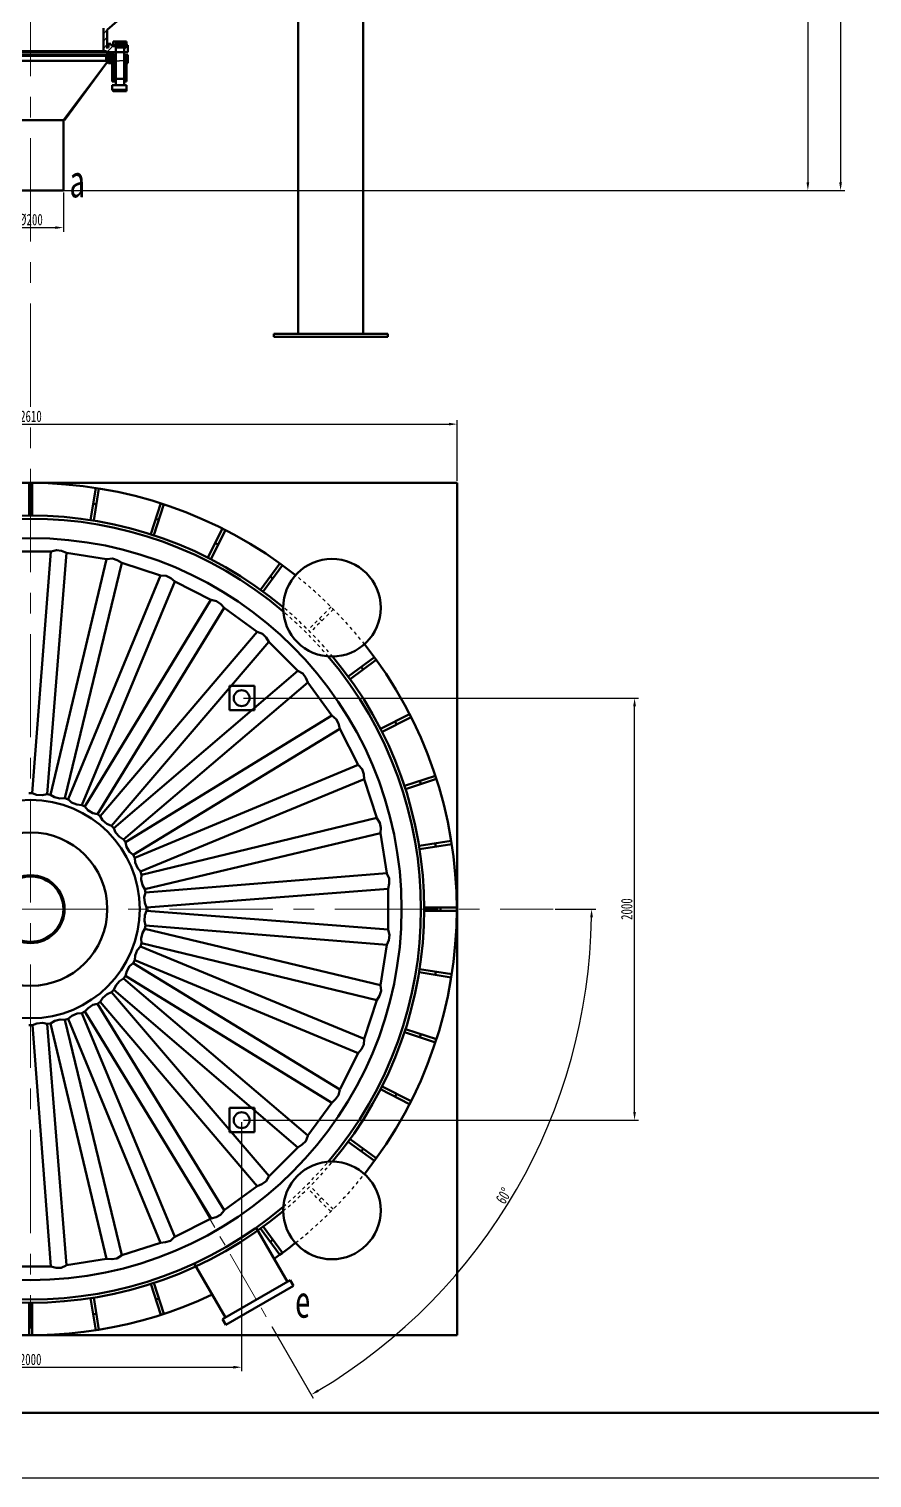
# Model space of a CAD drawing. Header units: millimetres. Extents: x 12088 to 13969, y -4291 to -3102.
# Drawn here: x 12354.8 to 12613.9, y -4291.4 to -3846 of the extents above; entities that cross this region are included whole.
import ezdxf

# ---------------------------------------------------------------- set-up
doc = ezdxf.new("R2010")
doc.units = ezdxf.units.MM
doc.header["$PDMODE"] = 35
doc.linetypes.add('CENTER', pattern=[50.8, 31.75, -6.35, 6.35, -6.35])
doc.linetypes.add('虚线', pattern=[2, 1, -1])
for name, color, linetype, lineweight in [('点划线', 7, 'CENTER', 13), ('粗实线', 7, 'Continuous', 50), ('虚线', 7, '虚线', 25)]:
    doc.layers.add(name, color=color, linetype=linetype, lineweight=lineweight)
doc.layers.add('细实线', color=7, linetype='Continuous')
doc.styles.add('仿宋', font='simfang.ttf', dxfattribs={"width": 0.7, "height": 3.5})
doc.dimstyles.new('仿宋', dxfattribs={"dimtxt": 2.5, "dimasz": 2.5, "dimexe": 1.25, "dimexo": 0.625, "dimtad": 1, "dimtxsty": '仿宋', "dimcen": 2.5, "dimadec": 0, "dimazin": 0, "dimtfac": 1, "dimtmove": 0, "dimatfit": 3, "dimfxl": 1, "dimlwd": 25, "dimlwe": 25, "dimarcsym": 0})

# ---------------------------------------------------------------- blocks, each defined once
blk = doc.blocks.new('*D12')
at = {"layer": 'Defpoints', "color": 0, "ltscale": 0.1}
for p in [(12345.22, -3895.6), (12365.34, -3895.6), (12365.34, -3907.01)]:
    blk.add_point(p, dxfattribs=at)
at = {"layer": '细实线', "color": 0, "lineweight": 25, "ltscale": 0.1}
for p, q in [((12345.22, -3896.22), (12345.22, -3908.26)), ((12365.34, -3896.22), (12365.34, -3908.26)), ((12347.72, -3907.01), (12362.84, -3907.01))]:
    blk.add_line(p, q, dxfattribs=at)
at = {"layer": '细实线', "color": 0, "ltscale": 0.1}
for points in [[(12347.72, -3906.6), (12347.72, -3907.43), (12345.22, -3907.01)], [(12362.84, -3906.6), (12362.84, -3907.43), (12365.34, -3907.01)]]:
    blk.add_solid(points, dxfattribs=at)
at = {"layer": '细实线', "color": 0, "ltscale": 0.1, "insert": (12355.28, -3904.62), "char_height": 3.5, "attachment_point": 5, "style": '仿宋'}
blk.add_mtext('{\\Ftxt|c134;%%C}200', dxfattribs=at)
blk = doc.blocks.new('*D13')
at = {"layer": 'Defpoints', "color": 0, "ltscale": 0.1}
for p in [(12355.28, -3241.8), (12355.28, -3895.6), (12604.29, -3895.6)]:
    blk.add_point(p, dxfattribs=at)
at = {"layer": '细实线', "color": 0, "lineweight": 25, "ltscale": 0.1}
for p, q in [((12355.91, -3241.8), (12605.54, -3241.8)), ((12604.29, -3244.3), (12604.29, -3893.1)), ((12355.91, -3895.6), (12605.54, -3895.6))]:
    blk.add_line(p, q, dxfattribs=at)
at = {"layer": '细实线', "color": 0, "ltscale": 0.1}
for points in [[(12603.87, -3244.3), (12604.7, -3244.3), (12604.29, -3241.8)], [(12603.87, -3893.1), (12604.7, -3893.1), (12604.29, -3895.6)]]:
    blk.add_solid(points, dxfattribs=at)
at = {"layer": '细实线', "color": 0, "ltscale": 0.1, "insert": (12601.89, -3568.7), "char_height": 3.5, "attachment_point": 5, "rotation": 90, "style": '仿宋'}
blk.add_mtext('6538', dxfattribs=at)
blk = doc.blocks.new('*D15')
at = {"layer": 'Defpoints', "color": 0, "ltscale": 0.1}
for p in [(12476.48, -3744.3), (12355.28, -3895.6), (12594.22, -3895.6)]:
    blk.add_point(p, dxfattribs=at)
at = {"layer": '细实线', "color": 0, "lineweight": 25, "ltscale": 0.1}
for p, q in [((12477.11, -3744.3), (12595.47, -3744.3)), ((12594.22, -3746.8), (12594.22, -3893.1)), ((12355.91, -3895.6), (12595.47, -3895.6))]:
    blk.add_line(p, q, dxfattribs=at)
at = {"layer": '细实线', "color": 0, "ltscale": 0.1}
for points in [[(12593.81, -3746.8), (12594.64, -3746.8), (12594.22, -3744.3)], [(12593.81, -3893.1), (12594.64, -3893.1), (12594.22, -3895.6)]]:
    blk.add_solid(points, dxfattribs=at)
at = {"layer": '细实线', "color": 0, "ltscale": 0.1, "insert": (12591.83, -3828.15), "char_height": 3.5, "attachment_point": 5, "rotation": 90, "style": '仿宋'}
blk.add_mtext('1349', dxfattribs=at)
blk = doc.blocks.new('*D16')
at = {"layer": 'Defpoints', "color": 0, "ltscale": 0.1}
for p in [(12194.81, -4116.49), (12515.93, -4116.49), (12517.34, -4175.44), (12403.92, -4200.59), (12429.14, -4244.25)]:
    blk.add_point(p, dxfattribs=at)
at = {"layer": '细实线', "color": 0, "lineweight": 25, "ltscale": 0.1}
for p, q in [((12516.56, -4116.49), (12528.99, -4116.49)), ((12429.45, -4244.8), (12442.18, -4266.85))]:
    blk.add_line(p, q, dxfattribs=at)
blk.add_arc((12355.37, -4116.49), 172.36, 300.831, 359.169, dxfattribs=at)
at = {"layer": '细实线', "color": 0, "ltscale": 0.1}
for points in [[(12527.3, -4118.99), (12528.14, -4118.99), (12527.74, -4116.49)], [(12443.92, -4264.86), (12443.5, -4264.14), (12441.56, -4265.76)]]:
    blk.add_solid(points, dxfattribs=at)
at = {"layer": '细实线', "color": 0, "ltscale": 0.1, "insert": (12500.71, -4204.62), "char_height": 3.5, "attachment_point": 5, "rotation": 58.7681, "style": '仿宋'}
blk.add_mtext('60°', dxfattribs=at)
blk = doc.blocks.new('*D17')
at = {"layer": 'Defpoints', "color": 0, "ltscale": 0.1}
for p in [(12290.42, -4181.35), (12420.14, -4181.35), (12420.14, -4257.31)]:
    blk.add_point(p, dxfattribs=at)
at = {"layer": '细实线', "color": 0, "lineweight": 25, "ltscale": 0.1}
for p, q in [((12290.42, -4181.98), (12290.42, -4258.56)), ((12420.14, -4181.98), (12420.14, -4258.56)), ((12292.92, -4257.31), (12417.64, -4257.31))]:
    blk.add_line(p, q, dxfattribs=at)
at = {"layer": '细实线', "color": 0, "ltscale": 0.1}
for points in [[(12292.92, -4256.9), (12292.92, -4257.73), (12290.42, -4257.31)], [(12417.64, -4256.9), (12417.64, -4257.73), (12420.14, -4257.31)]]:
    blk.add_solid(points, dxfattribs=at)
at = {"layer": '细实线', "color": 0, "ltscale": 0.1, "insert": (12355.28, -4254.92), "char_height": 3.5, "attachment_point": 5, "style": '仿宋'}
blk.add_mtext('2000', dxfattribs=at)
blk = doc.blocks.new('*D18')
at = {"layer": 'Defpoints', "color": 0, "ltscale": 0.1}
for p in [(12420.14, -4051.63), (12540.95, -4051.63), (12420.14, -4181.35)]:
    blk.add_point(p, dxfattribs=at)
at = {"layer": '细实线', "color": 0, "lineweight": 25, "ltscale": 0.1}
for p, q in [((12420.77, -4051.63), (12542.2, -4051.63)), ((12540.95, -4178.85), (12540.95, -4054.13)), ((12420.77, -4181.35), (12542.2, -4181.35))]:
    blk.add_line(p, q, dxfattribs=at)
at = {"layer": '细实线', "color": 0, "ltscale": 0.1}
for points in [[(12540.53, -4054.13), (12541.36, -4054.13), (12540.95, -4051.63)], [(12540.53, -4178.85), (12541.36, -4178.85), (12540.95, -4181.35)]]:
    blk.add_solid(points, dxfattribs=at)
at = {"layer": '细实线', "color": 0, "ltscale": 0.1, "insert": (12538.55, -4116.49), "char_height": 3.5, "attachment_point": 5, "rotation": 90, "style": '仿宋'}
blk.add_mtext('2000', dxfattribs=at)
blk = doc.blocks.new('*D35')
at = {"layer": 'Defpoints', "color": 0, "ltscale": 0.1}
for p in [(12486.37, -3967.42), (12224.38, -3985.5), (12486.37, -3985.5)]:
    blk.add_point(p, dxfattribs=at)
at = {"layer": '粗实线', "color": 0, "lineweight": 25, "ltscale": 0.1}
for p, q in [((12224.38, -3984.87), (12224.38, -3966.17)), ((12226.88, -3967.42), (12483.87, -3967.42)), ((12486.37, -3984.87), (12486.37, -3966.17))]:
    blk.add_line(p, q, dxfattribs=at)
at = {"layer": '粗实线', "color": 0, "ltscale": 0.1}
for points in [[(12226.88, -3967), (12226.88, -3967.83), (12224.38, -3967.42)], [(12483.87, -3967), (12483.87, -3967.83), (12486.37, -3967.42)]]:
    blk.add_solid(points, dxfattribs=at)
at = {"layer": '粗实线', "color": 0, "ltscale": 0.1, "insert": (12355.37, -3965.02), "char_height": 3.5, "attachment_point": 5, "style": '仿宋'}
blk.add_mtext('2610', dxfattribs=at)

msp = doc.modelspace()

# ---------------------------------------------------------------- hatches: boundary and pattern name
at = {"layer": '细实线'}
h = msp.add_hatch(dxfattribs=at)
h.set_pattern_fill('ANSI31', color=256, scale=0.5, style=0)
h.paths.add_polyline_path([(12328.83, -3850.894), (12328.458, -3850.894), (12328.458, -3853.129), (12328.83, -3853.129)], flags=17)
h.paths.add_polyline_path([(12326.968, -3850.894), (12326.223, -3850.894), (12325.85, -3850.894), (12325.85, -3853.129), (12326.968, -3853.129)], flags=16)
h.paths.add_polyline_path([(12469.326, -3766.238), (12469.326, -3766.135), (12467.905, -3766.135, -0.0091168), (12467.09, -3767.164), (12467.09, -3769.011, 0.0239477)])
h.paths.add_polyline_path([(12469.326, -3764.135, -0.0170395), (12467.905, -3766.135), (12469.326, -3766.135)])
h.paths.add_polyline_path([(12476.48, -3744.304), (12476.48, -3740.862), (12475.78, -3740.455), (12475.28, -3740.454), (12475.28, -3744.304, -0.1468953), (12469.326, -3764.135), (12469.326, -3766.135), (12469.326, -3766.238, 0.158972)])
h.paths.add_polyline_path([(12388.221, -3836.463), (12385.923, -3838.463), (12387.751, -3838.463), (12388.221, -3838.054)])
h.paths.add_polyline_path([(12463.702, -3772.365, 0.0320775), (12467.09, -3769.011), (12467.09, -3767.164, -0.0416798), (12462.914, -3771.46), (12388.221, -3836.463), (12388.221, -3838.054)])
h.paths.add_polyline_path([(12385.165, -3850.894), (12384.793, -3850.894), (12384.793, -3851.266), (12384.048, -3851.266), (12384.048, -3851.639), (12384.048, -3853.129), (12385.165, -3853.129)], flags=17)
h.paths.add_polyline_path([(12381.44, -3851.639), (12381.44, -3851.266), (12381.068, -3851.266), (12380.695, -3851.266), (12380.695, -3850.894), (12380.322, -3850.894), (12379.95, -3850.894), (12379.95, -3850.521), (12379.205, -3850.521), (12379.205, -3851.639), (12378.832, -3851.639), (12378.832, -3846.225), (12387.751, -3838.463), (12385.923, -3838.463), (12377.632, -3845.678), (12377.632, -3852.756), (12378.46, -3852.756), (12378.832, -3853.129), (12381.44, -3853.129)])
h.paths.add_polyline_path([(12235.311, -3745.784), (12234.098, -3745.459, 0.2088564), (12246.859, -3772.365), (12322.34, -3838.054), (12322.34, -3836.463), (12247.647, -3771.46, -0.0508159), (12242.655, -3766.135), (12241.235, -3766.135), (12241.235, -3764.135, -0.1364066)], flags=0)
h.paths.add_polyline_path([(12247.647, -3771.46, -0.0508159), (12242.655, -3766.135), (12241.235, -3766.135), (12241.235, -3764.135, -0.1364066), (12235.311, -3745.784), (12234.098, -3745.459, 0.2088564), (12246.859, -3772.365), (12322.34, -3838.054), (12322.34, -3836.463)], flags=17)
h.paths.add_polyline_path([(12247.647, -3771.46, -0.0508159), (12242.655, -3766.135), (12241.16, -3766.135, 0.0569281), (12246.859, -3772.365), (12322.34, -3838.054), (12322.34, -3836.463)], flags=0)
h.paths.add_polyline_path([(12241.235, -3764.135), (12241.235, -3766.135), (12242.655, -3766.135, -0.0170395)], flags=0)
h.paths.add_polyline_path([(12235.311, -3745.784), (12234.098, -3745.459, 0.2088564), (12246.859, -3772.365), (12322.34, -3838.054), (12322.34, -3836.463), (12247.647, -3771.46, -0.0508159), (12242.655, -3766.135), (12241.235, -3766.135), (12241.235, -3764.135, -0.1364066)], flags=17)
h.paths.add_polyline_path([(12235.28, -3740.454), (12234.78, -3740.454), (12234.08, -3740.862), (12234.08, -3744.304, 0.0077658), (12234.098, -3745.459), (12235.311, -3745.784, -0.0102827), (12235.28, -3744.304)])
h.paths.add_polyline_path([(12322.34, -3836.463), (12322.34, -3838.054), (12322.81, -3838.463), (12324.638, -3838.463)])
h.paths.add_polyline_path([(12324.638, -3838.463), (12322.81, -3838.463), (12332.183, -3846.621), (12332.183, -3850.521), (12331.438, -3850.521), (12331.066, -3850.894), (12328.83, -3850.894), (12328.83, -3853.129), (12332.183, -3853.129), (12332.928, -3852.756), (12332.928, -3845.678)])
h = msp.add_hatch(dxfattribs=at)
h.set_pattern_fill('ANSI31', color=256, scale=0.1, angle=90, style=0)
h.paths.add_polyline_path([(12380.322, -3862.07), (12381.068, -3862.07), (12381.068, -3853.874), (12380.695, -3853.874), (12380.695, -3854.247), (12379.577, -3854.247), (12379.577, -3853.874), (12378.832, -3853.874), (12378.46, -3854.247), (12378.46, -3855.737), (12378.841, -3856.118), (12378.848, -3856.109), (12378.842, -3856.118), (12379.205, -3856.482), (12379.577, -3856.482), (12380.322, -3856.482)])
h.paths.add_polyline_path([(12385.165, -3853.874), (12384.42, -3853.874), (12384.42, -3862.07), (12384.793, -3862.07), (12384.793, -3856.482), (12385.165, -3856.482)])
h.paths.add_polyline_path([(12384.42, -3853.874), (12384.048, -3853.874), (12384.048, -3855.737), (12384.048, -3861.325), (12384.048, -3861.697), (12384.42, -3862.07)])
h.paths.add_polyline_path([(12381.068, -3862.07), (12381.44, -3861.697), (12381.44, -3861.325), (12381.44, -3855.737), (12381.44, -3853.874), (12381.068, -3853.874)])
h.paths.add_polyline_path([(12330.693, -3854.247), (12330.693, -3853.874), (12328.83, -3853.874), (12328.83, -3856.482), (12329.203, -3856.482), (12331.438, -3856.482), (12331.811, -3856.482), (12332.183, -3856.482), (12332.928, -3855.737), (12332.928, -3854.247), (12332.183, -3853.874), (12331.811, -3853.874), (12331.811, -3854.247)])
h = msp.add_hatch(dxfattribs=at)
h.set_pattern_fill('ANSI31', color=256, scale=0.1, angle=45, style=0)
h.set_pattern_definition([(90, (10454.42914, -2629.58896), (-0.3175, 7e-17), [])])
h.paths.add_polyline_path([(12332.183, -3853.129), (12330.693, -3853.129), (12330.693, -3854.247), (12331.811, -3854.247), (12331.811, -3853.874), (12332.183, -3853.874)])
h.paths.add_polyline_path([(12380.695, -3853.129), (12378.832, -3853.129), (12378.832, -3853.874), (12379.577, -3853.874), (12379.577, -3854.247), (12380.695, -3854.247)])

# ---------------------------------------------------------------- linework, layer by layer
at = {"layer": '点划线'}
for p, q in [((12355.28, -3168.333), (12355.28, -4245.447)), ((12194.814, -4116.492), (12515.932, -4116.492))]:
    msp.add_line(p, q, dxfattribs=at)
at = {"layer": '点划线', "ltscale": 0.5}
msp.add_line((12403.925, -4200.585), (12429.137, -4244.254), dxfattribs=at)
at = {"layer": '粗实线'}
for p, q in [((12378.832, -3846.225), (12463.702, -3772.365)), ((12908.758, -4271.369), (12107.758, -4271.369))]:
    msp.add_line(p, q, dxfattribs=at)
at = {"layer": '粗实线', "lineweight": 50}
for p, q in [((12437.558, -3807.664), (12437.558, -3939.62)), ((12457.558, -3807.664), (12457.558, -3939.62)), ((12378.832, -3853.874), (12379.577, -3853.874)), ((12465.058, -3939.62), (12430.058, -3939.62)), ((12430.058, -3939.62), (12430.058, -3940.62)), ((12465.058, -3940.62), (12430.058, -3940.62)), ((12465.058, -3939.62), (12465.058, -3940.62)), ((12354.78, -3985.492), (12354.78, -3995.493)), ((12354.78, -3985.492), (12354.78, -3995.493)), ((12355.78, -3985.492), (12355.78, -3995.493)), ((12355.78, -3985.492), (12355.78, -3995.493)), ((12354.78, -3990.492), (12355.78, -3990.492)), ((12354.78, -3990.492), (12355.78, -3990.492)), ((12375.279, -3987.026), (12373.715, -3996.904)), ((12376.267, -3987.183), (12374.703, -3997.06)), ((12374.497, -3991.965), (12375.485, -3992.122)), ((12395.286, -3991.749), (12392.196, -4001.26)), ((12396.237, -3992.058), (12393.147, -4001.569)), ((12393.741, -3996.504), (12394.692, -3996.813)), ((12414.308, -3999.543), (12409.767, -4008.454)), ((12415.199, -3999.997), (12410.658, -4008.908)), ((12412.037, -4003.998), (12412.928, -4004.452)), ((12431.876, -4010.216), (12425.997, -4018.307)), ((12432.685, -4010.804), (12426.806, -4018.895)), ((12428.936, -4014.262), (12429.746, -4014.85)), ((12460.968, -4039.087), (12452.877, -4044.966)), ((12461.555, -4039.896), (12453.464, -4045.775)), ((12456.922, -4042.026), (12457.51, -4042.835)), ((12416.416, -4055.356), (12416.416, -4047.905)), ((12416.416, -4047.905), (12424.053, -4047.905)), ((12424.053, -4047.905), (12424.053, -4055.356)), ((12424.053, -4055.356), (12416.416, -4055.356)), ((12471.775, -4056.573), (12462.864, -4061.114)), ((12472.229, -4057.464), (12463.318, -4062.005)), ((12467.32, -4058.843), (12467.774, -4059.734)), ((12479.714, -4075.535), (12470.203, -4078.625)), ((12480.023, -4076.486), (12470.512, -4079.576)), ((12474.958, -4077.08), (12475.268, -4078.031)), ((12484.589, -4095.505), (12474.711, -4097.069)), ((12484.746, -4096.492), (12474.868, -4098.057)), ((12479.65, -4096.287), (12479.807, -4097.275)), ((12486.28, -4115.992), (12476.279, -4115.992)), ((12486.28, -4116.992), (12476.279, -4116.992)), ((12481.28, -4115.992), (12481.28, -4116.992)), ((12484.589, -4137.478), (12474.711, -4135.914)), ((12484.746, -4136.491), (12474.868, -4134.926)), ((12479.807, -4135.708), (12479.65, -4136.696)), ((12479.714, -4157.448), (12470.203, -4154.358)), ((12480.023, -4156.497), (12470.512, -4153.407)), ((12475.268, -4154.952), (12474.958, -4155.903)), ((12471.775, -4176.41), (12462.864, -4171.869)), ((12472.229, -4175.519), (12463.318, -4170.978)), ((12467.774, -4173.249), (12467.32, -4174.14)), ((12424.053, -4177.627), (12416.416, -4177.627)), ((12416.416, -4177.627), (12416.416, -4185.078)), ((12424.053, -4185.078), (12424.053, -4177.627)), ((12416.416, -4185.078), (12424.053, -4185.078)), ((12460.968, -4193.896), (12452.877, -4188.017)), ((12461.555, -4193.087), (12453.464, -4187.208)), ((12457.51, -4190.148), (12456.922, -4190.957)), ((12431.876, -4222.767), (12425.997, -4214.676)), ((12432.685, -4222.179), (12426.806, -4214.088)), ((12429.746, -4218.133), (12428.936, -4218.721)), ((12396.237, -4240.925), (12393.147, -4231.414)), ((12395.286, -4241.234), (12392.196, -4231.723)), ((12354.78, -4247.492), (12354.78, -4237.491)), ((12355.78, -4247.492), (12355.78, -4237.491)), ((12375.279, -4245.957), (12373.715, -4236.079)), ((12376.267, -4245.8), (12374.703, -4235.923)), ((12394.692, -4236.17), (12393.741, -4236.479)), ((12355.78, -4242.491), (12354.78, -4242.491)), ((12375.485, -4240.862), (12374.497, -4241.018))]:
    msp.add_line(p, q, dxfattribs=at)
at = {"layer": '粗实线', "lineweight": 50, "ltscale": 0.1}
for p, q in [((12224.378, -3985.497), (12486.368, -3985.497)), ((12424.62, -4214.431), (12434.219, -4231.057))]:
    msp.add_line(p, q, dxfattribs=at)
at = {"layer": '粗实线', "ltscale": 0.1}
for p, q in [((12486.368, -3985.497), (12486.368, -4247.486)), ((12405.575, -4225.443), (12415.167, -4242.057)), ((12414.301, -4242.557), (12435.085, -4230.557)), ((12435.085, -4230.557), (12436.085, -4232.289)), ((12415.301, -4244.289), (12436.085, -4232.289)), ((12414.301, -4242.557), (12415.301, -4244.289)), ((12224.378, -4247.486), (12486.368, -4247.486))]:
    msp.add_line(p, q, dxfattribs=at)
at = {"layer": '粗实线', "color": 0, "lineweight": 50}
for points in [[(12377.632, -3845.678), (12377.632, -3852.756)], [(12378.832, -3846.225), (12378.832, -3851.639)], [(12378.46, -3852.756), (12334.046, -3852.756)], [(12378.46, -3851.639), (12379.205, -3851.639)], [(12378.46, -3852.756), (12378.832, -3853.129)], [(12378.832, -3850.521), (12379.95, -3850.521)], [(12379.205, -3851.639), (12379.205, -3850.521)], [(12379.95, -3850.521), (12379.95, -3850.894), (12380.322, -3850.894)], [(12381.068, -3850.894), (12380.322, -3850.894)], [(12380.695, -3850.521), (12380.695, -3849.776)], [(12381.44, -3849.776), (12381.068, -3849.776), (12380.695, -3849.776)], [(12380.695, -3850.521), (12381.068, -3850.894), (12381.44, -3850.894), (12381.44, -3850.521)], [(12380.695, -3851.266), (12380.695, -3850.894)], [(12380.695, -3851.266), (12381.44, -3851.266)], [(12381.068, -3850.894), (12384.42, -3850.894)], [(12384.42, -3850.894), (12381.068, -3850.894)], [(12381.068, -3850.894), (12381.068, -3851.266)], [(12381.068, -3851.266), (12384.42, -3851.266)], [(12384.048, -3849.776), (12381.44, -3849.776)], [(12381.44, -3850.521), (12381.44, -3849.776)], [(12381.44, -3850.521), (12384.048, -3850.521)], [(12381.44, -3851.266), (12381.44, -3851.639)], [(12381.44, -3851.639), (12382.558, -3851.639)], [(12381.44, -3851.639), (12381.44, -3853.129)], [(12382.558, -3850.894), (12382.185, -3851.266)], [(12382.558, -3851.266), (12383.303, -3850.894)], [(12384.048, -3851.639), (12382.558, -3851.639)], [(12384.793, -3849.776), (12384.42, -3849.776), (12384.048, -3849.776)], [(12384.048, -3849.776), (12384.048, -3850.521)], [(12384.048, -3850.521), (12384.048, -3850.894), (12384.42, -3850.894), (12384.793, -3850.521)], [(12384.048, -3851.266), (12384.048, -3851.639)], [(12384.793, -3851.266), (12384.048, -3851.266)], [(12384.048, -3851.639), (12384.048, -3853.129)], [(12385.165, -3850.894), (12384.42, -3850.894)], [(12384.42, -3851.266), (12384.42, -3850.894)], [(12384.793, -3850.521), (12384.793, -3849.776)], [(12384.793, -3851.266), (12384.793, -3850.894)], [(12385.165, -3853.129), (12385.165, -3850.894)], [(12331.811, -3853.874), (12378.832, -3853.874)], [(12334.046, -3853.129), (12385.165, -3853.129)], [(12335.536, -3854.247), (12378.46, -3854.247)], [(12335.536, -3855.737), (12378.46, -3855.737)], [(12365.339, -3873.991), (12378.841, -3856.118)], [(12365.711, -3873.991), (12378.842, -3856.118)], [(12378.832, -3853.874), (12378.46, -3854.247)], [(12378.46, -3855.737), (12378.46, -3854.247)], [(12379.205, -3856.482), (12378.46, -3855.737)], [(12378.832, -3853.874), (12378.832, -3853.129)], [(12379.205, -3856.482), (12379.577, -3856.482)], [(12379.577, -3854.247), (12379.577, -3853.874)], [(12379.577, -3854.247), (12380.695, -3854.247)], [(12380.322, -3856.482), (12379.577, -3856.482)], [(12380.322, -3862.07), (12380.322, -3856.109)], [(12380.695, -3856.109), (12380.322, -3856.109)], [(12380.695, -3853.129), (12380.695, -3854.247)], [(12381.068, -3853.874), (12380.695, -3853.874)], [(12380.695, -3853.874), (12380.695, -3854.247)], [(12381.44, -3853.874), (12381.068, -3853.874)], [(12381.44, -3853.129), (12381.44, -3855.737)], [(12381.44, -3853.874), (12381.44, -3861.697)], [(12381.44, -3861.325), (12381.44, -3855.737)], [(12384.048, -3853.129), (12384.048, -3855.737)], [(12384.048, -3853.874), (12384.048, -3861.697)], [(12384.048, -3853.874), (12384.42, -3853.874)], [(12384.048, -3861.325), (12384.048, -3855.737)], [(12385.165, -3853.874), (12384.42, -3853.874)], [(12384.793, -3862.07), (12384.793, -3856.109)], [(12385.165, -3856.482), (12384.793, -3856.482)], [(12385.165, -3853.874), (12385.165, -3856.482)], [(12381.44, -3861.697), (12381.068, -3862.07)], [(12381.44, -3861.325), (12382.558, -3861.325)], [(12381.44, -3863.187), (12381.44, -3861.325)], [(12384.048, -3861.325), (12382.558, -3861.325)], [(12384.048, -3863.187), (12384.048, -3861.325)], [(12384.048, -3861.697), (12384.42, -3862.07)], [(12380.322, -3862.07), (12381.068, -3862.07)], [(12380.322, -3863.187), (12382.558, -3863.187)], [(12380.322, -3863.187), (12380.322, -3864.677)], [(12380.695, -3865.05), (12380.322, -3864.677)], [(12380.322, -3864.677), (12382.558, -3864.677)], [(12382.558, -3865.05), (12380.695, -3865.05)], [(12384.793, -3863.187), (12382.558, -3863.187)], [(12384.793, -3864.677), (12382.558, -3864.677)], [(12382.558, -3865.05), (12384.793, -3865.05)], [(12384.42, -3862.07), (12384.793, -3862.07)], [(12384.793, -3863.187), (12384.793, -3864.677)], [(12384.793, -3865.05), (12384.793, -3864.677)], [(12345.222, -3873.991), (12365.339, -3873.991)], [(12365.339, -3895.598), (12365.339, -3873.991)], [(12365.339, -3873.991), (12365.711, -3873.991)], [(12345.222, -3895.598), (12365.339, -3895.598)]]:
    msp.add_lwpolyline(points, dxfattribs=at)
at = {"layer": '粗实线', "lineweight": 50}
for points in [[(12361.514, -4006.617), (12349.028, -4006.617)], [(12355.797, -4080.84), (12361.514, -4006.616)], [(12360.338, -4081.206), (12366.293, -4006.992)], [(12366.293, -4006.992), (12364.794, -4006.4), (12363.241, -4006.154), (12361.579, -4006.599)], [(12378.625, -4008.945), (12366.293, -4006.992)], [(12361.368, -4081.36), (12378.625, -4008.944)], [(12365.796, -4082.432), (12383.287, -4010.062)], [(12383.287, -4010.062), (12381.899, -4009.244), (12380.404, -4008.758), (12378.692, -4008.937)], [(12395.162, -4013.921), (12383.287, -4010.062)], [(12366.789, -4082.745), (12395.162, -4013.92)], [(12370.995, -4084.496), (12399.591, -4015.754)], [(12399.591, -4015.754), (12398.349, -4014.729), (12396.948, -4014.015), (12395.229, -4013.924)], [(12410.716, -4021.422), (12399.591, -4015.754)], [(12371.926, -4084.961), (12410.717, -4021.421)], [(12414.804, -4023.926), (12413.738, -4022.719), (12412.466, -4021.795), (12410.783, -4021.436)], [(12375.806, -4087.348), (12414.804, -4023.926)], [(12424.906, -4031.265), (12414.804, -4023.926)], [(12376.654, -4087.953), (12424.906, -4031.264)], [(12380.113, -4090.918), (12428.552, -4034.377)], [(12428.552, -4034.377), (12427.687, -4033.018), (12426.575, -4031.906), (12424.969, -4031.289)], [(12437.381, -4043.206), (12428.552, -4034.377)], [(12380.855, -4091.648), (12437.382, -4043.205)], [(12440.496, -4046.85), (12439.854, -4045.373), (12438.93, -4044.101), (12437.44, -4043.239)], [(12383.808, -4095.117), (12440.496, -4046.85)], [(12447.834, -4056.952), (12440.496, -4046.85)], [(12384.426, -4095.954), (12447.835, -4056.951)], [(12450.341, -4061.038), (12449.938, -4059.479), (12449.224, -4058.078), (12447.888, -4056.994)], [(12386.8, -4099.843), (12450.341, -4061.038)], [(12456.009, -4072.163), (12450.341, -4061.038)], [(12387.28, -4100.767), (12456.01, -4072.163)], [(12457.845, -4076.592), (12457.692, -4074.988), (12457.206, -4073.493), (12456.055, -4072.213)], [(12389.016, -4104.979), (12457.845, -4076.592)], [(12461.703, -4088.467), (12457.845, -4076.592)], [(12355.805, -4080.849), (12354.756, -4080.849)], [(12355.797, -4080.84), (12357.123, -4081.404), (12358.876, -4081.505), (12360.338, -4081.206)], [(12361.374, -4081.37), (12360.338, -4081.206)], [(12361.368, -4081.36), (12362.589, -4082.124), (12364.305, -4082.498), (12365.796, -4082.432)], [(12366.793, -4082.755), (12365.796, -4082.432)], [(12366.789, -4082.745), (12367.875, -4083.691), (12369.511, -4084.328), (12370.995, -4084.496)], [(12371.929, -4084.972), (12370.995, -4084.496)], [(12371.926, -4084.961), (12372.851, -4086.065), (12374.368, -4086.951), (12375.806, -4087.348)], [(12376.655, -4087.964), (12375.806, -4087.348)], [(12376.654, -4087.953), (12377.395, -4089.188), (12378.754, -4090.3), (12380.113, -4090.918)], [(12389.346, -4105.966), (12461.705, -4088.466)], [(12462.824, -4093.128), (12462.923, -4091.52), (12462.677, -4089.967), (12461.741, -4088.523)], [(12380.854, -4091.659), (12380.113, -4090.918)], [(12380.855, -4091.648), (12381.394, -4092.984), (12382.562, -4094.295), (12383.808, -4095.117)], [(12390.402, -4110.398), (12462.824, -4093.128)], [(12464.777, -4105.46), (12462.824, -4093.128)], [(12384.424, -4095.965), (12383.808, -4095.117)], [(12384.426, -4095.954), (12384.75, -4097.358), (12385.699, -4098.836), (12386.8, -4099.843)], [(12387.276, -4100.777), (12386.8, -4099.843)], [(12387.28, -4100.767), (12387.38, -4102.204), (12388.086, -4103.812), (12389.016, -4104.979)], [(12389.34, -4105.976), (12389.016, -4104.979)], [(12389.346, -4105.966), (12389.22, -4107.401), (12389.666, -4109.1), (12390.402, -4110.398)], [(12390.573, -4111.425), (12464.778, -4105.46)], [(12465.155, -4110.239), (12465.504, -4108.666), (12465.504, -4107.094), (12464.805, -4105.521)], [(12390.566, -4111.434), (12390.402, -4110.398)], [(12390.923, -4115.967), (12465.155, -4110.239)], [(12465.155, -4122.725), (12465.155, -4110.239)], [(12390.573, -4111.425), (12390.224, -4112.822), (12390.399, -4114.57), (12390.923, -4115.967)], [(12390.932, -4117.008), (12390.368, -4118.334), (12390.267, -4120.087), (12390.566, -4121.55)], [(12390.923, -4117.016), (12390.923, -4115.967)], [(12390.932, -4117.008), (12465.156, -4122.725)], [(12390.412, -4122.579), (12389.648, -4123.8), (12389.274, -4125.516), (12389.34, -4127.007)], [(12390.402, -4122.585), (12390.566, -4121.55)], [(12390.412, -4122.579), (12462.828, -4139.836)], [(12390.566, -4121.55), (12464.78, -4127.504)], [(12464.78, -4127.504), (12465.371, -4126.006), (12465.617, -4124.452), (12465.173, -4122.79)], [(12389.027, -4128), (12388.081, -4129.086), (12387.444, -4130.723), (12387.276, -4132.206)], [(12389.016, -4128.004), (12389.34, -4127.007)], [(12389.027, -4128), (12457.852, -4156.373)], [(12389.34, -4127.007), (12461.709, -4144.498)], [(12462.827, -4139.836), (12464.78, -4127.504)], [(12386.811, -4133.137), (12385.707, -4134.063), (12384.821, -4135.579), (12384.424, -4137.018)], [(12386.8, -4133.14), (12387.276, -4132.206)], [(12386.811, -4133.137), (12450.35, -4171.928)], [(12387.276, -4132.206), (12456.018, -4160.802)], [(12383.819, -4137.865), (12382.584, -4138.606), (12381.472, -4139.965), (12380.854, -4141.324)], [(12383.808, -4137.866), (12384.424, -4137.018)], [(12383.819, -4137.865), (12440.508, -4186.118)], [(12384.424, -4137.018), (12447.846, -4176.016)], [(12380.124, -4142.066), (12378.788, -4142.605), (12377.477, -4143.773), (12376.655, -4145.019)], [(12380.113, -4142.065), (12380.854, -4141.324)], [(12380.124, -4142.066), (12428.567, -4198.593)], [(12380.854, -4141.324), (12437.395, -4189.763)], [(12461.709, -4144.498), (12462.528, -4143.11), (12463.014, -4141.615), (12462.835, -4139.904)], [(12375.818, -4145.638), (12374.414, -4145.961), (12372.936, -4146.91), (12371.929, -4148.011)], [(12375.806, -4145.635), (12376.655, -4145.019)], [(12375.818, -4145.638), (12414.821, -4209.047)], [(12376.655, -4145.019), (12424.922, -4201.707)], [(12457.851, -4156.373), (12461.709, -4144.498)], [(12365.806, -4150.557), (12364.371, -4150.431), (12362.672, -4150.877), (12361.374, -4151.613)], [(12365.796, -4150.552), (12366.793, -4150.228)], [(12365.806, -4150.557), (12383.306, -4222.916)], [(12371.005, -4148.492), (12369.568, -4148.591), (12367.96, -4149.297), (12366.793, -4150.228)], [(12366.793, -4150.228), (12395.18, -4219.056)], [(12370.995, -4148.487), (12371.929, -4148.011)], [(12371.005, -4148.492), (12399.609, -4217.221)], [(12371.929, -4148.011), (12410.734, -4211.552)], [(12354.756, -4152.134), (12355.805, -4152.134)], [(12360.347, -4151.785), (12358.949, -4151.435), (12357.202, -4151.61), (12355.805, -4152.134)], [(12355.805, -4152.134), (12361.533, -4226.366)], [(12360.338, -4151.777), (12361.374, -4151.613)], [(12360.347, -4151.785), (12366.312, -4225.99)], [(12361.374, -4151.613), (12378.644, -4224.035)], [(12456.018, -4160.802), (12457.043, -4159.56), (12457.757, -4158.159), (12457.848, -4156.441)], [(12450.35, -4171.927), (12456.018, -4160.802)], [(12447.846, -4176.016), (12449.053, -4174.949), (12449.977, -4173.677), (12450.336, -4171.994)], [(12440.507, -4186.117), (12447.846, -4176.016)], [(12437.395, -4189.763), (12438.754, -4188.898), (12439.866, -4187.787), (12440.483, -4186.18)], [(12428.566, -4198.592), (12437.395, -4189.763)], [(12424.922, -4201.707), (12426.399, -4201.065), (12427.671, -4200.141), (12428.533, -4198.651)], [(12414.82, -4209.046), (12424.922, -4201.707)], [(12410.734, -4211.552), (12412.293, -4211.149), (12413.694, -4210.435), (12414.778, -4209.099)], [(12399.609, -4217.22), (12410.734, -4211.552)], [(12395.18, -4219.056), (12396.784, -4218.903), (12398.279, -4218.417), (12399.559, -4217.266)], [(12383.305, -4222.915), (12395.18, -4219.056)], [(12349.047, -4226.366), (12361.533, -4226.366)], [(12361.533, -4226.366), (12363.105, -4226.716), (12364.678, -4226.716), (12366.25, -4226.017)], [(12366.312, -4225.988), (12378.644, -4224.035)], [(12378.644, -4224.035), (12380.252, -4224.134), (12381.805, -4223.888), (12383.249, -4222.952)]]:
    msp.add_lwpolyline(points, dxfattribs=at)
for centre, radius in [((12355.28, -4116.492), 114.045), ((12447.911, -4023.861), 15), ((12420.141, -4051.631), 2.436), ((12355.28, -4116.492), 33.552), ((12355.28, -4116.492), 23.568), ((12355.28, -4116.492), 10.431), ((12355.28, -4116.492), 10.058), ((12420.141, -4181.352), 2.436), ((12447.911, -4209.123), 15)]:
    msp.add_circle(centre, radius, dxfattribs=at)
for radius, start, end in [(131, 51.56417, 128.43583), (120, 49.66158, 130.33842), (121, 50.0897, 129.9103), (131, 321.56417, 38.43583), (120, 319.66158, 40.33842), (121, 320.0897, 39.9103), (120, 229.66158, 310.33842), (121, 230.0897, 309.9103), (131, 231.56417, 295.21846), (131, 304.85199, 308.43583)]:
    msp.add_arc((12355.28, -4116.492), radius, start, end, dxfattribs=at)
at = {"layer": '细实线', "ltscale": 0.1}
msp.add_line((12504.025, -4051.631), (12504.025, -4051.631), dxfattribs=at)
at = {"layer": '细实线'}
msp.add_line((12928.758, -4291.369), (12087.758, -4291.369), dxfattribs=at)
at = {"layer": '细实线', "color": 0, "lineweight": 25}
for points in [[(12381.068, -3853.874), (12381.068, -3862.07)], [(12381.44, -3855.737), (12382.558, -3855.737)], [(12384.048, -3855.737), (12382.558, -3855.737)], [(12384.42, -3853.874), (12384.42, -3862.07)]]:
    msp.add_lwpolyline(points, dxfattribs=at)
at = {"layer": '虚线', "lineweight": 25}
for p, q in [((12447.65, -4023.6), (12440.579, -4030.671)), ((12448.358, -4024.307), (12441.286, -4031.379)), ((12444.115, -4027.136), (12444.822, -4027.843)), ((12447.558, -4209.476), (12440.486, -4202.404)), ((12448.265, -4208.769), (12441.193, -4201.697)), ((12444.729, -4205.233), (12444.022, -4205.94))]:
    msp.add_line(p, q, dxfattribs=at)
at = {"layer": '虚线'}
for centre, radius, start, end in [((12355.373, -4116.584), 131, 38.43583, 51.56417), ((12355.373, -4116.492), 119.94, 40.30468, 49.63292), ((12355.373, -4116.584), 121, 39.9103, 50.03473), ((12355.28, -4116.492), 121, 309.9103, 320.03473), ((12355.373, -4116.492), 119.94, 310.30468, 319.63292), ((12355.28, -4116.492), 131, 308.43583, 321.56417)]:
    msp.add_arc(centre, radius, start, end, dxfattribs=at)

# ---------------------------------------------------------------- texts
at = {"layer": '粗实线', "ltscale": 0.1, "char_height": 10, "attachment_point": 5, "style": '仿宋'}
for s, insert, width in [('a', (12369.569, -3892.791), 2.67959), ('e', (12438.944, -4237.175), 13.25778)]:
    msp.add_mtext(s, dxfattribs=dict(at, insert=insert, width=width))

# ---------------------------------------------------------------- dimensions: what is measured, and where the dimension line sits
at = {"layer": '粗实线', "ltscale": 0.1}
dim = msp.add_linear_dim(base=(12486.368, -3967.416), p1=(12224.378, -3985.497), p2=(12486.368, -3985.497), text='2610', dimstyle='仿宋', dxfattribs=at)
dim.commit()
dim.dimension.update_dxf_attribs({"geometry": '*D35', "text_midpoint": (12355.373, -3965.021)})
at = {"layer": '细实线', "ltscale": 0.1}
for base, p1, text, picture, middle in [((12604.288, -3895.598), (12355.28, -3241.798), '6538', '*D13', (12604.288, -3568.698)), ((12594.223, -3895.598), (12476.48, -3744.303), '1349', '*D15', (12594.223, -3828.148))]:
    dim = msp.add_linear_dim(base=base, p1=p1, p2=(12355.28, -3895.598), angle=90, text=text, dimstyle='仿宋', dxfattribs=at)
    dim.commit()
    dim.dimension.update_dxf_attribs({"geometry": picture, "text_midpoint": middle, "dimtype": 160})
dim = msp.add_linear_dim(base=(12365.339, -3907.015), p1=(12345.222, -3895.598), p2=(12365.339, -3895.598), text='{\\Ftxt|c134;%%C}200', dimstyle='仿宋', dxfattribs=at)
dim.commit()
dim.dimension.update_dxf_attribs({"geometry": '*D12', "text_midpoint": (12355.28, -3904.62)})
dim = msp.add_linear_dim(base=(12540.948, -4051.631), p1=(12420.141, -4181.352), p2=(12420.141, -4051.631), angle=90, text='2000', dimstyle='仿宋', dxfattribs=at)
dim.commit()
dim.dimension.update_dxf_attribs({"geometry": '*D18', "text_midpoint": (12538.553, -4116.492)})
dim = msp.add_angular_dim_2l(base=(12517.343, -4175.444), line1=((12403.925, -4200.585), (12429.137, -4244.254)), line2=((12194.814, -4116.492), (12515.932, -4116.492)), dimstyle='仿宋', dxfattribs=at)
dim.commit()
dim.dimension.update_dxf_attribs({"geometry": '*D16', "text_midpoint": (12502.758, -4205.863), "dimtype": 162})
dim = msp.add_linear_dim(base=(12420.141, -4257.315), p1=(12290.42, -4181.352), p2=(12420.141, -4181.352), text='2000', dimstyle='仿宋', dxfattribs=at)
dim.commit()
dim.dimension.update_dxf_attribs({"geometry": '*D17', "text_midpoint": (12355.28, -4257.315), "dimtype": 160})

doc.saveas('drawing.dxf')
